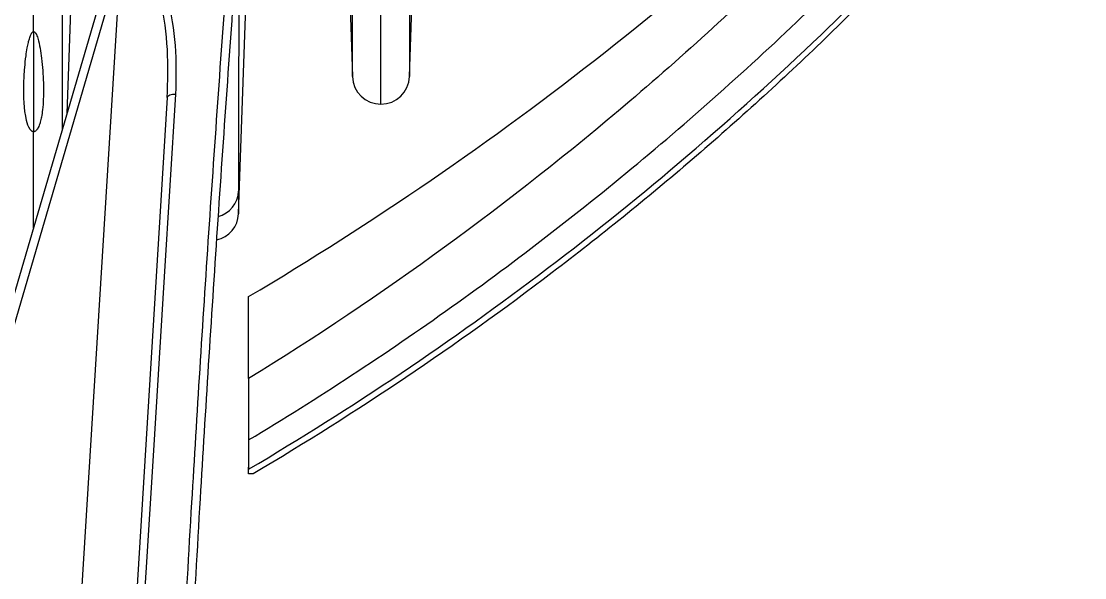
# Model space of a CAD drawing. Extents: x 9.3 to 87.2, y 0.6 to 68.8.
# Drawn here: x 39.07 to 40.999, y 4.207 to 5.216 of the extents above; entities that cross this region are included whole.
import ezdxf

# ---------------------------------------------------------------- set-up
doc = ezdxf.new("R2010")
doc.units = 0
doc.header["$MEASUREMENT"] = 0
doc.layers.add('OBJECT', color=7, linetype='CONTINUOUS')

msp = doc.modelspace()

# ---------------------------------------------------------------- linework, layer by layer
at = {"layer": 'OBJECT'}
for p, q in [((39.7743, 5.1152), (39.7904, 5.5767)), ((39.6576, 5.4912), (39.6708, 5.1152)), ((39.4642, 4.8665), (39.4824, 5.3879)), ((38.8225, 3.9192), (39.2364, 5.332)), ((39.2507, 5.3268), (38.8385, 3.9192)), ((39.1554, 3.7921), (39.2507, 5.3268)), ((39.1534, 5.0489), (39.1599, 5.2344)), ((39.0925, 5.1967), (39.0925, 5.0153)), ((39.335, 5.0775), (39.2552, 3.7929)), ((39.4825, 4.5678), (39.4825, 4.7164))]:
    msp.add_line(p, q, dxfattribs=at)
at = {"layer": 'OBJECT', "flags": 128}
for points in [[(39.35, 5.0833), (39.3294, 4.7521), (39.3092, 4.4276), (39.2894, 4.1103), (39.2702, 3.8006)], [(39.335, 5.0775), (39.3354, 5.0788), (39.3363, 5.08), (39.3377, 5.081), (39.3395, 5.0819), (39.3418, 5.0826), (39.3444, 5.0831), (39.3471, 5.0833), (39.35, 5.0833)]]:
    msp.add_lwpolyline(points, dxfattribs=at)
at = {"layer": 'OBJECT'}
for centre, radius, start, end in [((36.4205, 9.8762), 6, 300.68604, 315.67495), ((39.7225, 5.117), 0.0518, 182, 270), ((39.7225, 5.117), 0.0518, 270, 358), ((39.4148, 4.9095), 0.0495, 284.4326, 357.5717), ((39.4142, 4.8682), 0.05, 281.6688, 358)]:
    msp.add_arc(centre, radius, start, end, dxfattribs=at)
for points, knots in [([(39.1443, 7.0012), (39.1443, 6.9433), (39.1443, 6.7979), (39.1443, 6.5735), (39.1443, 6.3278), (39.1444, 6.0891), (39.1444, 5.8499), (39.1444, 5.6398), (39.1444, 5.4492), (39.1444, 5.2894), (39.1444, 5.1422), (39.1444, 5.0587), (39.1444, 5.0183)], [0, 0, 0, 0, 0.072037, 0.18067, 0.287151, 0.39391, 0.504973, 0.624355, 0.71169, 0.805476, 0.905932, 1, 1, 1, 1]), ([(39.6708, 5.1152), (39.6708, 5.119), (39.6708, 5.1265), (39.6708, 5.1851), (39.6708, 5.2741), (39.6708, 5.3977), (39.6708, 5.5296), (39.6708, 5.6683), (39.6708, 5.8131), (39.6708, 5.9742), (39.6708, 6.1506), (39.6708, 6.3552), (39.6708, 6.5809), (39.6708, 6.798), (39.6708, 6.943), (39.6708, 7.0012)], [0, 0, 0, 0, 0.08602, 0.170676, 0.253119, 0.332476, 0.407805, 0.478951, 0.545935, 0.608976, 0.68551, 0.763919, 0.848697, 0.939215, 1, 1, 1, 1]), ([(39.7743, 7.0012), (39.7743, 6.9377), (39.7743, 6.7826), (39.7743, 6.5528), (39.7743, 6.317), (39.7743, 6.1035), (39.7743, 5.903), (39.7743, 5.7203), (39.7743, 5.5616), (39.7743, 5.4222), (39.7743, 5.2892), (39.7743, 5.1916), (39.7743, 5.1276), (39.7743, 5.1193), (39.7743, 5.1152)], [0, 0, 0, 0, 0.0663565, 0.1619168, 0.2506975, 0.3330027, 0.4146365, 0.5014721, 0.5748651, 0.6528443, 0.7353332, 0.8213619, 0.9099109, 1, 1, 1, 1]), ([(39.4825, 4.4034), (39.6703, 4.5144), (39.851, 4.6358), (40.1984, 4.8996), (40.3637, 5.0408), (40.5992, 5.2664), (40.6756, 5.344), (40.8242, 5.5035), (40.896, 5.5852), (41.1044, 5.8359), (41.2337, 6.0105), (41.3539, 6.1924)], [0, 0, 0, 0, 0.25, 0.25, 0.5, 0.5, 0.625, 0.625, 0.75, 0.75, 1, 1, 1, 1]), ([(41.3535, 6.1917), (41.2358, 6.0081), (41.1081, 5.8323), (40.9016, 5.5802), (40.8303, 5.4981), (40.6825, 5.3378), (40.6064, 5.2599), (40.4499, 5.1089), (40.3695, 5.0358), (40.2045, 4.8942), (40.1198, 4.8258), (39.8595, 4.6277), (39.6788, 4.5062), (39.491, 4.3952)], [0, 0, 0, 0, 0.25, 0.25, 0.375, 0.375, 0.5, 0.5, 0.625, 0.625, 0.75, 0.75, 1, 1, 1, 1]), ([(40.7825, 5.6718), (40.6884, 5.5643), (40.5906, 5.4604), (40.4385, 5.31), (40.3869, 5.2608), (40.2817, 5.1643), (40.2281, 5.1169), (39.9563, 4.8855), (39.726, 4.7177), (39.4825, 4.5678)], [0, 0, 0, 0, 0.25, 0.25, 0.375, 0.375, 0.5, 0.5, 1, 1, 1, 1]), ([(39.0925, 5.1967), (39.0925, 5.2318), (39.0925, 5.3004), (39.0925, 5.4304), (39.0925, 5.5307), (39.0925, 5.5904)], [0, 0, 0, 0, 0.297548, 0.581289, 1, 1, 1, 1]), ([(39.4825, 4.4564), (39.5455, 4.4943), (39.6078, 4.5334), (39.7305, 4.6139), (39.791, 4.6552), (39.97, 4.7828), (40.086, 4.8724), (40.255, 5.0136), (40.3105, 5.0619), (40.4196, 5.1602), (40.4731, 5.2104), (40.6308, 5.3637), (40.732, 5.4697), (40.8294, 5.5794)], [0, 0, 0, 0, 0.125, 0.125, 0.25, 0.25, 0.5, 0.5, 0.625, 0.625, 0.75, 0.75, 1, 1, 1, 1]), ([(39.4646, 5.4196), (39.4646, 5.4196), (39.4646, 5.3756), (39.4645, 5.2907), (39.4644, 5.1814), (39.4644, 5.0886), (39.4643, 5.012), (39.4643, 4.9495), (39.4642, 4.9214), (39.4642, 4.9074)], [0, 0, 0, 0, 0.000002, 0.170587, 0.342357, 0.504657, 0.666958, 0.833479, 1, 1, 1, 1]), ([(39.7225, 5.0652), (39.7225, 5.0678), (39.7225, 5.0729), (39.7225, 5.1128), (39.7225, 5.1779), (39.7225, 5.2742), (39.7225, 5.3616), (39.7225, 5.4043)], [0, 0, 0, 0, 0.194795, 0.387326, 0.576325, 0.792703, 1, 1, 1, 1]), ([(39.335, 5.0775), (39.3359, 5.1066), (39.3376, 5.1651), (39.3261, 5.2458), (39.3095, 5.308), (39.2884, 5.3348), (39.2821, 5.343)], [0, 0, 0, 0, 0.318194, 0.64127, 0.891637, 1, 1, 1, 1]), ([(39.4608, 5.3434), (39.4487, 5.1747), (39.4246, 4.8367), (39.3921, 4.3226), (39.3739, 3.9875), (39.3643, 3.8085)], [0, 0, 0, 0, 0.317095, 0.63522, 1, 1, 1, 1]), ([(39.2967, 5.3379), (39.3004, 5.333), (39.3188, 5.3089), (39.3383, 5.2521), (39.352, 5.1712), (39.3507, 5.1128), (39.35, 5.0833)], [0, 0, 0, 0, 0.0671224, 0.3319209, 0.6620183, 1, 1, 1, 1]), ([(39.3493, 3.8006), (39.359, 3.9799), (39.3771, 4.315), (39.4096, 4.8299), (39.4337, 5.1684), (39.4458, 5.3379)], [0, 0, 0, 0, 0.364774, 0.681872, 1, 1, 1, 1]), ([(39.0925, 5.0153), (39.0922, 5.0153), (39.0915, 5.0153), (39.0903, 5.0157), (39.0881, 5.017), (39.0828, 5.0236), (39.075, 5.0517), (39.0739, 5.0889), (39.0759, 5.1281), (39.0783, 5.1505), (39.0806, 5.1658), (39.0827, 5.176), (39.0845, 5.183), (39.086, 5.1876), (39.0872, 5.1908), (39.0882, 5.1929), (39.0891, 5.1943), (39.0899, 5.1953), (39.0906, 5.196), (39.0913, 5.1964), (39.0919, 5.1966), (39.0923, 5.1967), (39.0925, 5.1967), (39.0925, 5.1967)], [0, 0, 0, 0, 0.002357, 0.005405, 0.010994, 0.029931, 0.119668, 0.476248, 0.647853, 0.763096, 0.840461, 0.892406, 0.927306, 0.950783, 0.966611, 0.977317, 0.984597, 0.989586, 0.994104, 0.996722, 0.998335, 0.999528, 1, 1, 1, 1]), ([(39.0925, 5.1967), (39.0927, 5.1967), (39.093, 5.1967), (39.0936, 5.1965), (39.095, 5.1956), (39.0978, 5.1917), (39.1032, 5.1757), (39.1077, 5.1453), (39.1105, 5.1088), (39.1105, 5.0779), (39.1091, 5.0572), (39.1071, 5.0433), (39.105, 5.0339), (39.1029, 5.0275), (39.1011, 5.0233), (39.0995, 5.0204), (39.0981, 5.0185), (39.0967, 5.017), (39.0954, 5.0161), (39.0941, 5.0155), (39.0933, 5.0153), (39.0927, 5.0153), (39.0925, 5.0153)], [0, 0, 0, 0, 0.001182, 0.002726, 0.005595, 0.017957, 0.066758, 0.261139, 0.502011, 0.663717, 0.772413, 0.845604, 0.894995, 0.928416, 0.951116, 0.966611, 0.977268, 0.98468, 0.992579, 0.995737, 0.998394, 1, 1, 1, 1]), ([(39.0925, 4.841), (39.0925, 4.8632), (39.0925, 4.9092), (39.0925, 4.979), (39.0925, 5.0153)], [0, 0, 0, 0, 0.481392, 1, 1, 1, 1]), ([(39.4642, 4.9074), (39.4642, 4.8955), (39.4642, 4.8716), (39.4642, 4.8682), (39.4642, 4.8665)], [0, 0, 0, 0, 0.498034, 1, 1, 1, 1]), ([(39.4825, 4.5678), (39.4825, 4.5553), (39.4825, 4.5432), (39.4825, 4.5257), (39.4825, 4.5199), (39.4825, 4.5087), (39.4825, 4.5034), (39.4825, 4.4933), (39.4825, 4.4885), (39.4825, 4.4796), (39.4825, 4.4754), (39.4825, 4.4646), (39.4825, 4.4592), (39.4825, 4.4564)], [0, 0, 0, 0, 0.25, 0.25, 0.375, 0.375, 0.5, 0.5, 0.625, 0.625, 0.75, 0.75, 1, 1, 1, 1]), ([(39.491, 4.3952), (39.4914, 4.3952), (39.4903, 4.3952), (39.487, 4.3952), (39.4848, 4.3952), (39.4825, 4.3952)], [0, 0, 0, 0, 0.5, 0.5, 1, 1, 1, 1])]:
    msp.add_open_spline(points, degree=3, knots=knots, dxfattribs=at)
for points in [[(39.4825, 4.4564), (39.4825, 4.4338), (39.4825, 4.416), (39.4825, 4.4034)], [(39.4825, 4.3952), (39.4825, 4.3985), (39.4825, 4.4028), (39.4825, 4.4071)]]:
    msp.add_open_spline(points, degree=3, dxfattribs=at)

doc.saveas('drawing.dxf')
